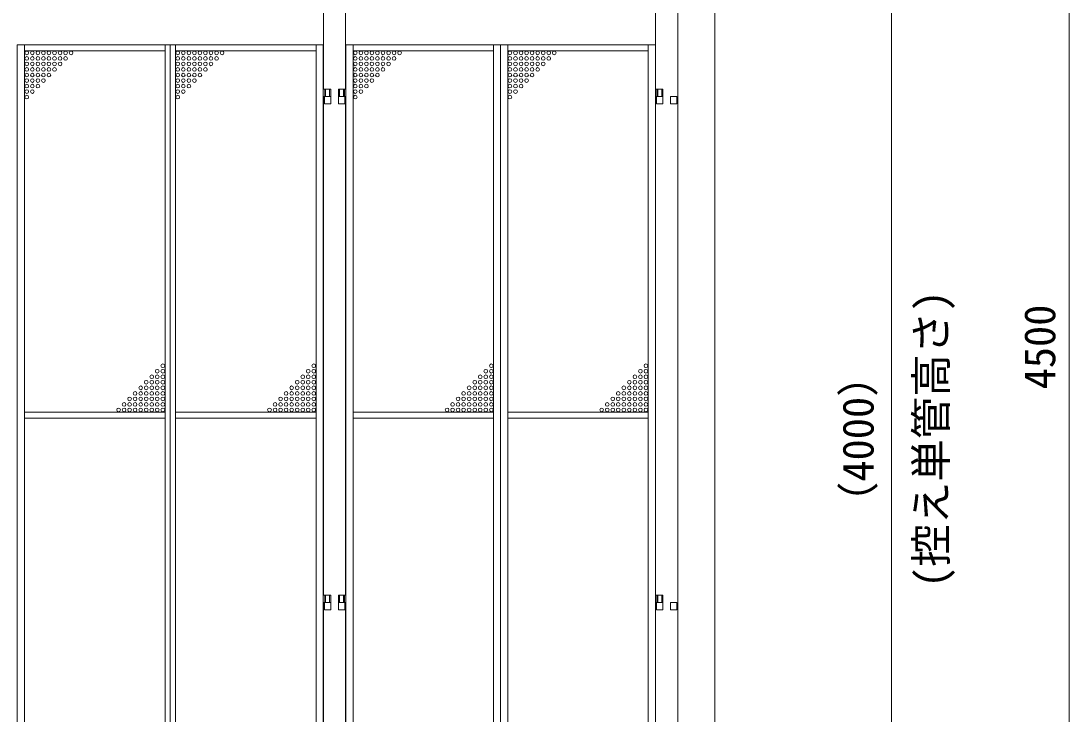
# Model space of a CAD drawing. Units: millimetres, scale not verified. Extents: x -12090 to 12090, y -18325 to 18325.
# Drawn here: x 920 to 3760, y 6922 to 8801 of the extents above; entities that cross this region are included whole.
import ezdxf
from ezdxf.enums import TextEntityAlignment as Align

# ---------------------------------------------------------------- set-up
doc = ezdxf.new("R2010")
doc.units = ezdxf.units.MM
doc.header["$LTSCALE"] = 90
doc.linetypes.add('DASHED1', pattern=[1.8, 1.2, -0.6])
for name, color, linetype, lineweight in [('0-2_ACCG-3018', 134, 'Continuous', 18), ('0-B_寸法', 134, 'Continuous', 18), ('0-C_側固定棒', 134, 'Continuous', 18), ('1-0_中央走行棒', 134, 'Continuous', 18), ('1-9_標準ﾊﾟﾈﾙ', 134, 'Continuous', 18), ('1-A_標準柱', 134, 'Continuous', 18)]:
    doc.layers.add(name, color=color, linetype=linetype, lineweight=lineweight)
doc.styles.add('ＭＳ ゴシック', font='')
doc.styles.get('ＭＳ ゴシック').set_extended_font_data('MS Gothic')

msp = doc.modelspace()

# ---------------------------------------------------------------- linework, layer by layer
at = {"layer": '0-2_ACCG-3018'}
for centre in [(936.05, 8714.06), (951.06, 8714.06), (966.06, 8714.06), (981.05, 8714.06), (996.06, 8714.06), (1011.06, 8714.06), (1026.05, 8714.06), (1041.06, 8714.06), (1056.06, 8714.06), (1345.06, 8714.06), (1360.05, 8714.06), (1375.06, 8714.06), (1390.06, 8714.06), (1405.05, 8714.06), (1420.06, 8714.06), (1435.06, 8714.06), (1450.05, 8714.06), (1465.06, 8714.06), (1826.06, 8714.06), (1841.06, 8714.06), (1856.06, 8714.06), (1871.06, 8714.06), (1886.06, 8714.06), (1901.06, 8714.06), (1916.06, 8714.06), (1931.06, 8714.06), (1946.06, 8714.06), (2245.06, 8714.06), (2260.05, 8714.06), (2275.06, 8714.06), (2290.06, 8714.06), (2305.05, 8714.06), (2320.06, 8714.06), (2335.06, 8714.06), (2350.05, 8714.06), (2365.06, 8714.06), (936.05, 8699.06), (951.06, 8699.06), (966.06, 8699.06), (981.05, 8699.06), (996.06, 8699.06), (1011.06, 8699.06), (1026.05, 8699.06), (1041.06, 8699.06), (1345.06, 8699.06), (1360.05, 8699.06), (1375.06, 8699.06), (1390.06, 8699.06), (1405.05, 8699.06), (1420.06, 8699.06), (1435.06, 8699.06), (1450.05, 8699.06), (1826.06, 8699.06), (1841.06, 8699.06), (1856.06, 8699.06), (1871.06, 8699.06), (1886.06, 8699.06), (1901.06, 8699.06), (1916.06, 8699.06), (1931.06, 8699.06), (2245.06, 8699.06), (2260.05, 8699.06), (2275.06, 8699.06), (2290.06, 8699.06), (2305.05, 8699.06), (2320.06, 8699.06), (2335.06, 8699.06), (2350.05, 8699.06), (936.05, 8684.06), (936.05, 8669.06), (951.06, 8684.06), (951.06, 8669.06), (966.06, 8684.06), (966.06, 8669.06), (981.05, 8684.06), (981.05, 8669.06), (996.06, 8684.06), (996.06, 8669.06), (1011.06, 8684.06), (1011.06, 8669.06), (1026.05, 8684.06), (1345.06, 8684.06), (1345.06, 8669.06), (1360.05, 8684.06), (1360.05, 8669.06), (1375.06, 8684.06), (1375.06, 8669.06), (1390.06, 8684.06), (1390.06, 8669.06), (1405.05, 8684.06), (1405.05, 8669.06), (1420.06, 8684.06), (1420.06, 8669.06), (1435.06, 8684.06), (1826.06, 8684.06), (1826.06, 8669.06), (1841.06, 8684.06), (1841.06, 8669.06), (1856.06, 8684.06), (1856.06, 8669.06), (1871.06, 8684.06), (1871.06, 8669.06), (1886.06, 8684.06), (1886.06, 8669.06), (1901.06, 8684.06), (1901.06, 8669.06), (1916.06, 8684.06), (2245.06, 8684.06), (2245.06, 8669.06), (2260.05, 8684.06), (2260.05, 8669.06), (2275.06, 8684.06), (2275.06, 8669.06), (2290.06, 8684.06), (2290.06, 8669.06), (2305.05, 8684.06), (2305.05, 8669.06), (2320.06, 8684.06), (2320.06, 8669.06), (2335.06, 8684.06), (936.05, 8654.06), (936.05, 8639.06), (951.06, 8654.06), (951.06, 8639.06), (966.06, 8654.06), (966.06, 8639.06), (981.05, 8654.06), (981.05, 8639.06), (996.06, 8654.06), (1345.06, 8654.06), (1345.06, 8639.06), (1360.05, 8654.06), (1360.05, 8639.06), (1375.06, 8654.06), (1375.06, 8639.06), (1390.06, 8654.06), (1390.06, 8639.06), (1405.05, 8654.06), (1826.06, 8654.06), (1826.06, 8639.06), (1841.06, 8654.06), (1841.06, 8639.06), (1856.06, 8654.06), (1856.06, 8639.06), (1871.06, 8654.06), (1871.06, 8639.06), (1886.06, 8654.06), (2245.06, 8654.06), (2245.06, 8639.06), (2260.05, 8654.06), (2260.05, 8639.06), (2275.06, 8654.06), (2275.06, 8639.06), (2290.06, 8654.06), (2290.06, 8639.06), (2305.05, 8654.06), (936.05, 8624.06), (936.05, 8609.06), (951.06, 8624.06), (951.06, 8609.06), (966.06, 8624.06), (1345.06, 8624.06), (1345.06, 8609.06), (1360.05, 8624.06), (1360.05, 8609.06), (1375.06, 8624.06), (1826.06, 8624.06), (1826.06, 8609.06), (1841.06, 8624.06), (1841.06, 8609.06), (1856.06, 8624.06), (2245.06, 8624.06), (2245.06, 8609.06), (2260.05, 8624.06), (2260.05, 8609.06), (2275.06, 8624.06), (936.05, 8594.06), (1345.06, 8594.06), (1826.06, 8594.06), (2245.06, 8594.06), (1304.56, 7866.06), (1713.56, 7866.06), (2194.56, 7866.06), (2613.55, 7866.06), (1274.55, 7836.06), (1289.56, 7851.06), (1289.56, 7836.06), (1304.56, 7851.06), (1304.56, 7836.06), (1683.56, 7836.06), (1698.56, 7851.06), (1698.56, 7836.06), (1713.56, 7851.06), (1713.56, 7836.06), (2164.55, 7836.06), (2179.56, 7851.06), (2179.56, 7836.06), (2194.56, 7851.06), (2194.56, 7836.06), (2583.56, 7836.06), (2598.56, 7851.06), (2598.56, 7836.06), (2613.55, 7851.06), (2613.55, 7836.06), (1244.56, 7806.06), (1259.56, 7821.06), (1259.56, 7806.06), (1274.55, 7821.06), (1274.55, 7806.06), (1289.56, 7821.06), (1289.56, 7806.06), (1304.56, 7821.06), (1304.56, 7806.06), (1653.56, 7806.06), (1668.56, 7821.06), (1668.56, 7806.06), (1683.56, 7821.06), (1683.56, 7806.06), (1698.56, 7821.06), (1698.56, 7806.06), (1713.56, 7821.06), (1713.56, 7806.06), (2134.56, 7806.06), (2149.56, 7821.06), (2149.56, 7806.06), (2164.55, 7821.06), (2164.55, 7806.06), (2179.56, 7821.06), (2179.56, 7806.06), (2194.56, 7821.06), (2194.56, 7806.06), (2553.56, 7806.06), (2568.55, 7821.06), (2568.55, 7806.06), (2583.56, 7821.06), (2583.56, 7806.06), (2598.56, 7821.06), (2598.56, 7806.06), (2613.55, 7821.06), (2613.55, 7806.06), (1214.56, 7776.06), (1229.55, 7791.06), (1229.55, 7776.06), (1244.56, 7791.06), (1244.56, 7776.06), (1259.56, 7791.06), (1259.56, 7776.06), (1274.55, 7791.06), (1274.55, 7776.06), (1289.56, 7791.06), (1289.56, 7776.06), (1304.56, 7791.06), (1304.56, 7776.06), (1623.56, 7776.06), (1638.56, 7791.06), (1638.56, 7776.06), (1653.56, 7791.06), (1653.56, 7776.06), (1668.56, 7791.06), (1668.56, 7776.06), (1683.56, 7791.06), (1683.56, 7776.06), (1698.56, 7791.06), (1698.56, 7776.06), (1713.56, 7791.06), (1713.56, 7776.06), (2104.56, 7776.06), (2119.55, 7791.06), (2119.55, 7776.06), (2134.56, 7791.06), (2134.56, 7776.06), (2149.56, 7791.06), (2149.56, 7776.06), (2164.55, 7791.06), (2164.55, 7776.06), (2179.56, 7791.06), (2179.56, 7776.06), (2194.56, 7791.06), (2194.56, 7776.06), (2523.55, 7776.06), (2538.56, 7791.06), (2538.56, 7776.06), (2553.56, 7791.06), (2553.56, 7776.06), (2568.55, 7791.06), (2568.55, 7776.06), (2583.56, 7791.06), (2583.56, 7776.06), (2598.56, 7791.06), (2598.56, 7776.06), (2613.55, 7791.06), (2613.55, 7776.06), (1199.56, 7761.06), (1214.56, 7761.06), (1229.55, 7761.06), (1244.56, 7761.06), (1259.56, 7761.06), (1274.55, 7761.06), (1289.56, 7761.06), (1304.56, 7761.06), (1608.56, 7761.06), (1623.56, 7761.06), (1638.56, 7761.06), (1653.56, 7761.06), (1668.56, 7761.06), (1683.56, 7761.06), (1698.56, 7761.06), (1713.56, 7761.06), (2089.56, 7761.06), (2104.56, 7761.06), (2119.55, 7761.06), (2134.56, 7761.06), (2149.56, 7761.06), (2164.55, 7761.06), (2179.56, 7761.06), (2194.56, 7761.06), (2508.56, 7761.06), (2523.55, 7761.06), (2538.56, 7761.06), (2553.56, 7761.06), (2568.55, 7761.06), (2583.56, 7761.06), (2598.56, 7761.06), (2613.55, 7761.06), (1184.55, 7746.06), (1199.56, 7746.06), (1214.56, 7746.06), (1229.55, 7746.06), (1244.56, 7746.06), (1259.56, 7746.06), (1274.55, 7746.06), (1289.56, 7746.06), (1304.56, 7746.06), (1593.56, 7746.06), (1608.56, 7746.06), (1623.56, 7746.06), (1638.56, 7746.06), (1653.56, 7746.06), (1668.56, 7746.06), (1683.56, 7746.06), (1698.56, 7746.06), (1713.56, 7746.06), (2074.55, 7746.06), (2089.56, 7746.06), (2104.56, 7746.06), (2119.55, 7746.06), (2134.56, 7746.06), (2149.56, 7746.06), (2164.55, 7746.06), (2179.56, 7746.06), (2194.56, 7746.06), (2493.56, 7746.06), (2508.56, 7746.06), (2523.55, 7746.06), (2538.56, 7746.06), (2553.56, 7746.06), (2568.55, 7746.06), (2583.56, 7746.06), (2598.56, 7746.06), (2613.55, 7746.06)]:
    msp.add_circle(centre, 5, dxfattribs=at)
at = {"layer": '0-B_寸法'}
for p, q in [((3759.8, 10101), (3759.8, 5733)), ((3278.81, 9601), (3278.81, 5733))]:
    msp.add_line(p, q, dxfattribs=at)
at = {"layer": '0-C_側固定棒'}
for p, q in [((2639.81, 7244.06), (2639.81, 8595.56)), ((2639.81, 5872.56), (2639.81, 7224.06))]:
    msp.add_line(p, q, dxfattribs=at)
msp.add_lwpolyline([(2639.81, 8615.56), (2639.81, 9467.56), (2699.81, 9467.56), (2699.81, 5797.56), (2639.81, 5797.56), (2639.81, 5852.56)], dxfattribs=at)
for points in [[(2659.45, 8575.56), (2642.16, 8575.56), (2642.16, 8595.56), (2659.45, 8595.56)], [(2697.45, 8575.56), (2680.15, 8575.56), (2680.15, 8595.56), (2697.45, 8595.56)], [(2659.45, 7204.06), (2642.16, 7204.06), (2642.16, 7224.06), (2659.45, 7224.06)], [(2697.45, 7204.06), (2680.15, 7204.06), (2680.15, 7224.06), (2697.45, 7224.06)]]:
    msp.add_lwpolyline(points, close=True, dxfattribs=at)
at = {"layer": '1-0_中央走行棒'}
for p, q in [((1739.81, 7244.06), (1739.81, 8595.56)), ((1799.81, 8595.56), (1799.81, 7244.06)), ((1739.81, 5872.56), (1739.81, 7224.06)), ((1799.81, 7224.06), (1799.81, 5872.56))]:
    msp.add_line(p, q, dxfattribs=at)
for points in [[(1739.81, 8615.56), (1739.81, 9947.56), (1744.8, 9947.56)], [(1794.81, 9947.56), (1799.81, 9947.56), (1799.81, 8615.56)]]:
    msp.add_lwpolyline(points, dxfattribs=at)
for points in [[(1759.45, 8575.56), (1742.16, 8575.56), (1742.16, 8595.56), (1759.45, 8595.56)], [(1797.45, 8575.56), (1780.15, 8575.56), (1780.15, 8595.56), (1797.45, 8595.56)], [(1759.45, 7204.06), (1742.16, 7204.06), (1742.16, 7224.06), (1759.45, 7224.06)], [(1797.45, 7204.06), (1780.15, 7204.06), (1780.15, 7224.06), (1797.45, 7224.06)]]:
    msp.add_lwpolyline(points, close=True, dxfattribs=at)
at = {"layer": '1-9_標準ﾊﾟﾈﾙ'}
for p, q in [((1743.1, 8615.56), (1743.1, 8595.56)), ((1796.52, 8615.56), (1796.52, 8595.56)), ((2643.1, 8615.56), (2643.1, 8595.56)), ((1743.1, 7244.06), (1743.1, 7224.06)), ((1796.52, 7244.06), (1796.52, 7224.06)), ((2643.1, 7244.06), (2643.1, 7224.06))]:
    msp.add_line(p, q, dxfattribs=at)
at = {"layer": '1-9_標準ﾊﾟﾈﾙ', "linetype": 'DASHED1'}
for p, q in [((1745.31, 8615.56), (1745.31, 8595.56)), ((1756.31, 8615.56), (1756.31, 8595.56)), ((1783.3, 8615.56), (1783.3, 8595.56)), ((1794.3, 8615.56), (1794.3, 8595.56)), ((2645.31, 8615.56), (2645.31, 8595.56)), ((2656.31, 8615.56), (2656.31, 8595.56)), ((1745.31, 7244.06), (1745.31, 7224.06)), ((1756.31, 7244.06), (1756.31, 7224.06)), ((1783.3, 7244.06), (1783.3, 7224.06)), ((1794.3, 7244.06), (1794.3, 7224.06)), ((2645.31, 7244.06), (2645.31, 7224.06)), ((2656.31, 7244.06), (2656.31, 7224.06))]:
    msp.add_line(p, q, dxfattribs=at)
at = {"layer": '1-9_標準ﾊﾟﾈﾙ'}
for points in [[(910.3, 8735.56), (930.06, 8735.56), (930.06, 5732.56), (910.3, 5732.56)], [(1310.55, 8735.56), (930.06, 8735.56), (930.06, 8720.06), (1310.55, 8720.06)], [(1324.81, 8735.56), (1310.55, 8735.56), (1310.55, 5732.56), (1324.81, 5732.56)], [(1324.81, 8735.56), (1339.06, 8735.56), (1339.06, 5732.56), (1324.81, 5732.56)], [(1339.06, 8735.56), (1719.56, 8735.56), (1719.56, 8720.06), (1339.06, 8720.06)], [(1739.3, 8735.56), (1719.56, 8735.56), (1719.56, 5732.56), (1739.3, 5732.56)], [(1800.31, 8735.56), (1820.06, 8735.56), (1820.06, 5732.56), (1800.31, 5732.56)], [(2200.55, 8735.56), (1820.06, 8735.56), (1820.06, 8720.06), (2200.55, 8720.06)], [(2219.8, 8735.56), (2200.55, 8735.56), (2200.55, 5732.56), (2219.8, 5732.56)], [(2219.8, 8735.56), (2239.06, 8735.56), (2239.06, 5732.56), (2219.8, 5732.56)], [(2239.06, 8735.56), (2619.56, 8735.56), (2619.56, 8720.06), (2239.06, 8720.06)], [(2639.3, 8735.56), (2619.56, 8735.56), (2619.56, 5732.56), (2639.3, 5732.56)], [(1310.55, 7740.06), (930.06, 7740.06), (930.06, 7724.06), (1310.55, 7724.06)], [(1339.06, 7740.06), (1719.56, 7740.06), (1719.56, 7724.06), (1339.06, 7724.06)], [(2200.55, 7740.06), (1820.06, 7740.06), (1820.06, 7724.06), (2200.55, 7724.06)], [(2239.06, 7740.06), (2619.56, 7740.06), (2619.56, 7724.06), (2239.06, 7724.06)]]:
    msp.add_lwpolyline(points, close=True, dxfattribs=at)
for points in [[(1739.3, 8595.56), (1759.31, 8595.56), (1759.31, 8615.56), (1739.3, 8615.56)], [(1800.31, 8595.56), (1780.31, 8595.56), (1780.31, 8615.56), (1800.31, 8615.56)], [(2639.3, 8595.56), (2659.31, 8595.56), (2659.31, 8615.56), (2639.3, 8615.56)], [(1739.3, 7224.06), (1759.31, 7224.06), (1759.31, 7244.06), (1739.3, 7244.06)], [(1800.31, 7224.06), (1780.31, 7224.06), (1780.31, 7244.06), (1800.31, 7244.06)], [(2639.3, 7224.06), (2659.31, 7224.06), (2659.31, 7244.06), (2639.3, 7244.06)]]:
    msp.add_lwpolyline(points, dxfattribs=at)
at = {"layer": '1-A_標準柱'}
for p, q in [((2699.81, 6167), (2699.81, 9617)), ((2799.81, 6167), (2799.81, 9617))]:
    msp.add_line(p, q, dxfattribs=at)

# ---------------------------------------------------------------- texts
at = {"layer": '0-B_寸法', "style": 'ＭＳ ゴシック'}
for s, p in [('(控え単管高さ)', (3453.53, 7263.8)), ('4500', (3747.92, 7801.8)), ('（4000）', (3255.68, 7436.6))]:
    msp.add_text(s, height=84.46, rotation=90, dxfattribs=at).set_placement(p, align=Align.BOTTOM_LEFT)

doc.saveas('drawing.dxf')
